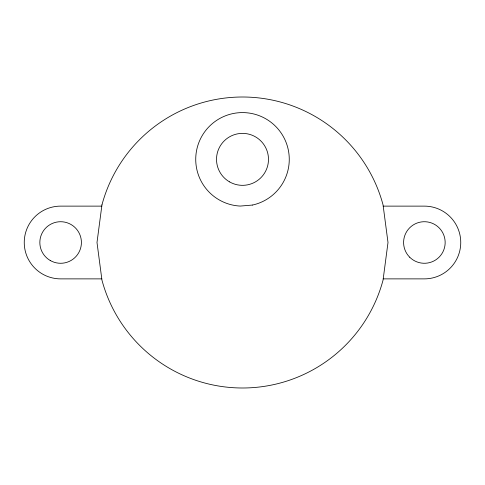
<?xml version="1.0" encoding="UTF-8"?>
<svg xmlns="http://www.w3.org/2000/svg" width="485" height="485" viewBox="0 0 485 485"><rect width="100%" height="100%" fill="white"/><g stroke="black" fill="none" stroke-linecap="round" stroke-linejoin="round"><path stroke-width="0.73" d="M101.789 206.125L60.625 206.125A36.375 36.375 0 0 0 24.25 242.5A36.375 36.375 0 0 0 60.625 278.875L101.789 278.875M383.211 206.125L424.375 206.125A36.375 36.375 0 0 1 460.75 242.5A36.375 36.375 0 0 1 424.375 278.875L383.211 278.875M101.959 204.84L97 242.5L101.959 280.16A145.5 145.5 0 0 0 383.041 280.16L388 242.5L383.041 204.84A145.5 145.5 0 0 0 101.959 204.84M252.4 205.064L240.233 206.07A46.766 46.766 0 0 1 201.123 137.558A46.766 46.766 0 0 1 279.742 131.071A46.766 46.766 0 0 1 252.4 205.064M50.234 260.5A20.788 20.788 0 0 0 81.413 242.5A20.788 20.788 0 0 0 50.234 224.5A20.788 20.788 0 0 0 50.234 260.5M409.679 257.195A20.788 20.788 0 0 0 444.454 247.877A20.788 20.788 0 0 0 418.998 222.421A20.788 20.788 0 0 0 409.679 257.195M229.508 181.857A25.984 25.984 0 0 0 268.484 159.359A25.984 25.984 0 0 0 229.508 136.855A25.984 25.984 0 0 0 229.508 181.857"/></g></svg>
